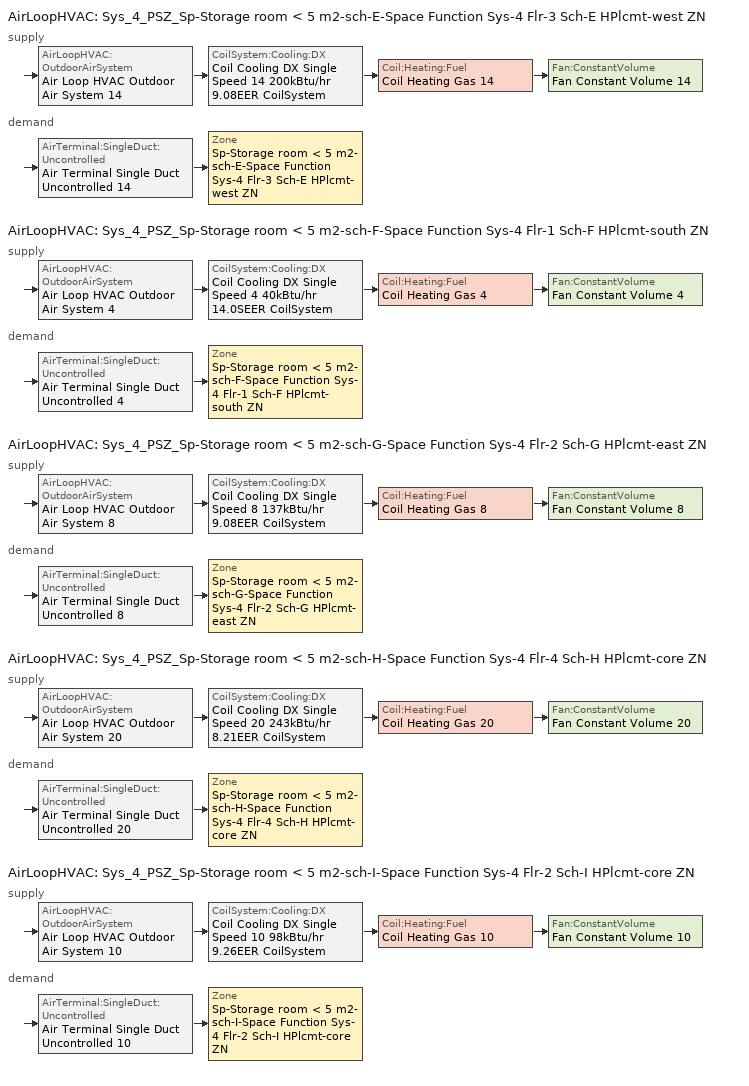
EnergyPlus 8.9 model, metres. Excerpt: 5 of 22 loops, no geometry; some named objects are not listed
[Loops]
AirLoopHVAC 'Sys_4_PSZ_Sp-Storage room < 5 m2-sch-E-Space Function Sys-4 Flr-3 Sch-E HPlcmt-west ZN'
 supply: AirLoopHVAC:OutdoorAirSystem 'Air Loop HVAC Outdoor Air System 14' > CoilSystem:Cooling:DX 'Coil Cooling DX Single Speed 14 200kBtu/hr 9.08EER CoilSystem' > Coil:Heating:Fuel 'Coil Heating Gas 14' > Fan:ConstantVolume 'Fan Constant Volume 14'
 demand: AirTerminal:SingleDuct:Uncontrolled 'Air Terminal Single Duct Uncontrolled 14' > Zone 'Sp-Storage room < 5 m2-sch-E-Space Function Sys-4 Flr-3 Sch-E HPlcmt-west ZN'
AirLoopHVAC 'Sys_4_PSZ_Sp-Storage room < 5 m2-sch-F-Space Function Sys-4 Flr-1 Sch-F HPlcmt-south ZN'
 supply: AirLoopHVAC:OutdoorAirSystem 'Air Loop HVAC Outdoor Air System 4' > CoilSystem:Cooling:DX 'Coil Cooling DX Single Speed 4 40kBtu/hr 14.0SEER CoilSystem' > Coil:Heating:Fuel 'Coil Heating Gas 4' > Fan:ConstantVolume 'Fan Constant Volume 4'
 demand: AirTerminal:SingleDuct:Uncontrolled 'Air Terminal Single Duct Uncontrolled 4' > Zone 'Sp-Storage room < 5 m2-sch-F-Space Function Sys-4 Flr-1 Sch-F HPlcmt-south ZN'
AirLoopHVAC 'Sys_4_PSZ_Sp-Storage room < 5 m2-sch-G-Space Function Sys-4 Flr-2 Sch-G HPlcmt-east ZN'
 supply: AirLoopHVAC:OutdoorAirSystem 'Air Loop HVAC Outdoor Air System 8' > CoilSystem:Cooling:DX 'Coil Cooling DX Single Speed 8 137kBtu/hr 9.08EER CoilSystem' > Coil:Heating:Fuel 'Coil Heating Gas 8' > Fan:ConstantVolume 'Fan Constant Volume 8'
 demand: AirTerminal:SingleDuct:Uncontrolled 'Air Terminal Single Duct Uncontrolled 8' > Zone 'Sp-Storage room < 5 m2-sch-G-Space Function Sys-4 Flr-2 Sch-G HPlcmt-east ZN'
AirLoopHVAC 'Sys_4_PSZ_Sp-Storage room < 5 m2-sch-H-Space Function Sys-4 Flr-4 Sch-H HPlcmt-core ZN'
 supply: AirLoopHVAC:OutdoorAirSystem 'Air Loop HVAC Outdoor Air System 20' > CoilSystem:Cooling:DX 'Coil Cooling DX Single Speed 20 243kBtu/hr 8.21EER CoilSystem' > Coil:Heating:Fuel 'Coil Heating Gas 20' > Fan:ConstantVolume 'Fan Constant Volume 20'
 demand: AirTerminal:SingleDuct:Uncontrolled 'Air Terminal Single Duct Uncontrolled 20' > Zone 'Sp-Storage room < 5 m2-sch-H-Space Function Sys-4 Flr-4 Sch-H HPlcmt-core ZN'
AirLoopHVAC 'Sys_4_PSZ_Sp-Storage room < 5 m2-sch-I-Space Function Sys-4 Flr-2 Sch-I HPlcmt-core ZN'
 supply: AirLoopHVAC:OutdoorAirSystem 'Air Loop HVAC Outdoor Air System 10' > CoilSystem:Cooling:DX 'Coil Cooling DX Single Speed 10 98kBtu/hr 9.26EER CoilSystem' > Coil:Heating:Fuel 'Coil Heating Gas 10' > Fan:ConstantVolume 'Fan Constant Volume 10'
 demand: AirTerminal:SingleDuct:Uncontrolled 'Air Terminal Single Duct Uncontrolled 10' > Zone 'Sp-Storage room < 5 m2-sch-I-Space Function Sys-4 Flr-2 Sch-I HPlcmt-core ZN'
[ZoneControl:Thermostat] Control Object Type 1=ThermostatSetpoint:DualSetpoint
Name | Zone or ZoneList | Control Type Schedule | Control Name 1
Sp-Storage room < 5 m2-sch-E-Space Function Sys-4 Flr-3 Sch-E HPlcmt-west ZN Thermostat | Sp-Storage room < 5 m2-sch-E-Space Function Sys-4 Flr-3 Sch-E HPlcmt-west ZN | Sp-Storage room < 5 m2-sch-E-Space Function Sys-4 Flr-3 Sch-E HPlcmt-west ZN Thermostat Schedule | Space Function Storage room < 5 m2-sch-E Thermostat 2
Sp-Storage room < 5 m2-sch-F-Space Function Sys-4 Flr-1 Sch-F HPlcmt-south ZN Thermostat | Sp-Storage room < 5 m2-sch-F-Space Function Sys-4 Flr-1 Sch-F HPlcmt-south ZN | Sp-Storage room < 5 m2-sch-F-Space Function Sys-4 Flr-1 Sch-F HPlcmt-south ZN Thermostat Schedule | Space Function Storage room < 5 m2-sch-F Thermostat 2
Sp-Storage room < 5 m2-sch-G-Space Function Sys-4 Flr-2 Sch-G HPlcmt-east ZN Thermostat | Sp-Storage room < 5 m2-sch-G-Space Function Sys-4 Flr-2 Sch-G HPlcmt-east ZN | Sp-Storage room < 5 m2-sch-G-Space Function Sys-4 Flr-2 Sch-G HPlcmt-east ZN Thermostat Schedule | Space Function Storage room < 5 m2-sch-G Thermostat 2
Sp-Storage room < 5 m2-sch-H-Space Function Sys-4 Flr-4 Sch-H HPlcmt-core ZN Thermostat | Sp-Storage room < 5 m2-sch-H-Space Function Sys-4 Flr-4 Sch-H HPlcmt-core ZN | Sp-Storage room < 5 m2-sch-H-Space Function Sys-4 Flr-4 Sch-H HPlcmt-core ZN Thermostat Schedule | Space Function Storage room < 5 m2-sch-H Thermostat 2
Sp-Storage room < 5 m2-sch-I-Space Function Sys-4 Flr-2 Sch-I HPlcmt-core ZN Thermostat | Sp-Storage room < 5 m2-sch-I-Space Function Sys-4 Flr-2 Sch-I HPlcmt-core ZN | Sp-Storage room < 5 m2-sch-I-Space Function Sys-4 Flr-2 Sch-I HPlcmt-core ZN Thermostat Schedule | Space Function Storage room < 5 m2-sch-I Thermostat 2
[ThermostatSetpoint:DualSetpoint]
Name | Heating Setpoint Temperature Schedule | Cooling Setpoint Temperature Schedule
Space Function Storage room < 5 m2-sch-E Thermostat 2 | NECB-E-Thermostat Setpoint-Heating | NECB-E-Thermostat Setpoint-Cooling
Space Function Storage room < 5 m2-sch-F Thermostat 2 | NECB-F-Thermostat Setpoint-Heating | NECB-F-Thermostat Setpoint-Cooling
Space Function Storage room < 5 m2-sch-G Thermostat 2 | NECB-G-Thermostat Setpoint-Heating | NECB-G-Thermostat Setpoint-Cooling
Space Function Storage room < 5 m2-sch-H Thermostat 2 | NECB-H-Thermostat Setpoint-Heating | NECB-H-Thermostat Setpoint-Cooling
Space Function Storage room < 5 m2-sch-I Thermostat 2 | NECB-I-Thermostat Setpoint-Heating | NECB-I-Thermostat Setpoint-Cooling
[AirTerminal:SingleDuct:Uncontrolled] Availability Schedule=Always On Discrete; Maximum Air Flow Rate {m3/s}=AutoSize
Air Terminal Single Duct Uncontrolled 14; Air Terminal Single Duct Uncontrolled 4; Air Terminal Single Duct Uncontrolled 8; Air Terminal Single Duct Uncontrolled 20; Air Terminal Single Duct Uncontrolled 10
[Zone equipment]
Sp-Storage room < 5 m2-sch-E-Space Function Sys-4 Flr-3 Sch-E HPlcmt-west ZN: Air Terminal Single Duct Uncontrolled 14, Zone HVAC Baseboard Convective Water 14
Sp-Storage room < 5 m2-sch-F-Space Function Sys-4 Flr-1 Sch-F HPlcmt-south ZN: Air Terminal Single Duct Uncontrolled 4, Zone HVAC Baseboard Convective Water 4
Sp-Storage room < 5 m2-sch-G-Space Function Sys-4 Flr-2 Sch-G HPlcmt-east ZN: Air Terminal Single Duct Uncontrolled 8, Zone HVAC Baseboard Convective Water 8
Sp-Storage room < 5 m2-sch-H-Space Function Sys-4 Flr-4 Sch-H HPlcmt-core ZN: Air Terminal Single Duct Uncontrolled 20, Zone HVAC Baseboard Convective Water 20
Sp-Storage room < 5 m2-sch-I-Space Function Sys-4 Flr-2 Sch-I HPlcmt-core ZN: Air Terminal Single Duct Uncontrolled 10, Zone HVAC Baseboard Convective Water 10
[Sizing:Zone] Zone Cooling Design Supply Air Temperature Input Method=SupplyAirTemperature; Zone Cooling Design Supply Air Temperature {C}=13; Zone Cooling Design Supply Air Temperature Difference {deltaC}=11.11; Zone Heating Design Supply Air Temperature Input Method=SupplyAirTemperature; Zone Heating Design Supply Air Temperature {C}=43; Zone Heating Design Supply Air Temperature Difference {deltaC}=11.11; Zone Cooling Design Supply Air Humidity Ratio {kgWater/kgDryAir}=0.0085; Zone Heating Design Supply Air Humidity Ratio {kgWater/kgDryAir}=0.008; Zone Heating Sizing Factor=1.3; Zone Cooling Sizing Factor=1.1; Cooling Design Air Flow Method=DesignDay; Cooling Design Air Flow Rate {m3/s}=0; Cooling Minimum Air Flow per Zone Floor Area {m3/s-m2}=0.000762; Cooling Minimum Air Flow {m3/s}=0; Cooling Minimum Air Flow Fraction=0; Heating Design Air Flow Method=DesignDay; Heating Design Air Flow Rate {m3/s}=0; Heating Maximum Air Flow per Zone Floor Area {m3/s-m2}=0.002032; Heating Maximum Air Flow {m3/s}=0.141576; Heating Maximum Air Flow Fraction=0.3; Account for Dedicated Outdoor Air System=No
Name | Design Specification Outdoor Air Object | Design Specification Zone Air Distribution Object
Sp-Storage room < 5 m2-sch-E-Space Function Sys-4 Flr-3 Sch-E HPlcmt-west ZN | Space Function Storage room < 5 m2-sch-E Ventilation | Sp-Storage room < 5 m2-sch-E-Space Function Sys-4 Flr-3 Sch-E HPlcmt-west ZN Design Spec Zone Air Dist
Sp-Storage room < 5 m2-sch-F-Space Function Sys-4 Flr-1 Sch-F HPlcmt-south ZN | Space Function Storage room < 5 m2-sch-F Ventilation | Sp-Storage room < 5 m2-sch-F-Space Function Sys-4 Flr-1 Sch-F HPlcmt-south ZN Design Spec Zone Air Dist
Sp-Storage room < 5 m2-sch-G-Space Function Sys-4 Flr-2 Sch-G HPlcmt-east ZN | Space Function Storage room < 5 m2-sch-G Ventilation | Sp-Storage room < 5 m2-sch-G-Space Function Sys-4 Flr-2 Sch-G HPlcmt-east ZN Design Spec Zone Air Dist
Sp-Storage room < 5 m2-sch-H-Space Function Sys-4 Flr-4 Sch-H HPlcmt-core ZN | Space Function Storage room < 5 m2-sch-H Ventilation | Sp-Storage room < 5 m2-sch-H-Space Function Sys-4 Flr-4 Sch-H HPlcmt-core ZN Design Spec Zone Air Dist
Sp-Storage room < 5 m2-sch-I-Space Function Sys-4 Flr-2 Sch-I HPlcmt-core ZN | Space Function Storage room < 5 m2-sch-I Ventilation | Sp-Storage room < 5 m2-sch-I-Space Function Sys-4 Flr-2 Sch-I HPlcmt-core ZN Design Spec Zone Air Dist
[DesignSpecification:ZoneAirDistribution] Zone Air Distribution Effectiveness in Cooling Mode=1; Zone Air Distribution Effectiveness in Heating Mode=1
Sp-Storage room < 5 m2-sch-E-Space Function Sys-4 Flr-3 Sch-E HPlcmt-west ZN Design Spec Zone Air Dist; Sp-Storage room < 5 m2-sch-F-Space Function Sys-4 Flr-1 Sch-F HPlcmt-south ZN Design Spec Zone Air Dist; Sp-Storage room < 5 m2-sch-G-Space Function Sys-4 Flr-2 Sch-G HPlcmt-east ZN Design Spec Zone Air Dist; Sp-Storage room < 5 m2-sch-H-Space Function Sys-4 Flr-4 Sch-H HPlcmt-core ZN Design Spec Zone Air Dist; Sp-Storage room < 5 m2-sch-I-Space Function Sys-4 Flr-2 Sch-I HPlcmt-core ZN Design Spec Zone Air Dist
[Controller:MechanicalVentilation] Demand Controlled Ventilation=No; System Outdoor Air Method=ZoneSum
Name | Availability Schedule | Zone Name 1 | Design Specification Outdoor Air Object Name 1 | Design Specification Zone Air Distribution Object Name 1
Controller Mechanical Ventilation 14 | Sys_4_PSZ_Sp-Storage room < 5 m2-sch-E-Space Function Sys-4 Flr-3 Sch-E HPlcmt-west ZN Occ Sch | Sp-Storage room < 5 m2-sch-E-Space Function Sys-4 Flr-3 Sch-E HPlcmt-west ZN | Space Function Storage room < 5 m2-sch-E Ventilation | Sp-Storage room < 5 m2-sch-E-Space Function Sys-4 Flr-3 Sch-E HPlcmt-west ZN Design Spec Zone Air Dist
Controller Mechanical Ventilation 4 | Sys_4_PSZ_Sp-Storage room < 5 m2-sch-F-Space Function Sys-4 Flr-1 Sch-F HPlcmt-south ZN Occ Sch | Sp-Storage room < 5 m2-sch-F-Space Function Sys-4 Flr-1 Sch-F HPlcmt-south ZN | Space Function Storage room < 5 m2-sch-F Ventilation | Sp-Storage room < 5 m2-sch-F-Space Function Sys-4 Flr-1 Sch-F HPlcmt-south ZN Design Spec Zone Air Dist
Controller Mechanical Ventilation 8 | Sys_4_PSZ_Sp-Storage room < 5 m2-sch-G-Space Function Sys-4 Flr-2 Sch-G HPlcmt-east ZN Occ Sch | Sp-Storage room < 5 m2-sch-G-Space Function Sys-4 Flr-2 Sch-G HPlcmt-east ZN | Space Function Storage room < 5 m2-sch-G Ventilation | Sp-Storage room < 5 m2-sch-G-Space Function Sys-4 Flr-2 Sch-G HPlcmt-east ZN Design Spec Zone Air Dist
Controller Mechanical Ventilation 20 | Sys_4_PSZ_Sp-Storage room < 5 m2-sch-H-Space Function Sys-4 Flr-4 Sch-H HPlcmt-core ZN Occ Sch | Sp-Storage room < 5 m2-sch-H-Space Function Sys-4 Flr-4 Sch-H HPlcmt-core ZN | Space Function Storage room < 5 m2-sch-H Ventilation | Sp-Storage room < 5 m2-sch-H-Space Function Sys-4 Flr-4 Sch-H HPlcmt-core ZN Design Spec Zone Air Dist
Controller Mechanical Ventilation 10 | Sys_4_PSZ_Sp-Storage room < 5 m2-sch-I-Space Function Sys-4 Flr-2 Sch-I HPlcmt-core ZN Occ Sch | Sp-Storage room < 5 m2-sch-I-Space Function Sys-4 Flr-2 Sch-I HPlcmt-core ZN | Space Function Storage room < 5 m2-sch-I Ventilation | Sp-Storage room < 5 m2-sch-I-Space Function Sys-4 Flr-2 Sch-I HPlcmt-core ZN Design Spec Zone Air Dist
[DesignSpecification:OutdoorAir] Outdoor Air Method=Sum; Outdoor Air Flow per Person {m3/s-person}=0; Outdoor Air Flow per Zone Floor Area {m3/s-m2}=0.0003556; Outdoor Air Flow per Zone {m3/s}=0; Outdoor Air Flow Air Changes per Hour {1/hr}=0
Space Function Storage room < 5 m2-sch-E Ventilation; Space Function Storage room < 5 m2-sch-F Ventilation; Space Function Storage room < 5 m2-sch-G Ventilation; Space Function Storage room < 5 m2-sch-H Ventilation; Space Function Storage room < 5 m2-sch-I Ventilation
[AirLoopHVAC] Design Supply Air Flow Rate {m3/s}=AutoSize
Sys_4_PSZ_Sp-Storage room < 5 m2-sch-E-Space Function Sys-4 Flr-3 Sch-E HPlcmt-west ZN; Sys_4_PSZ_Sp-Storage room < 5 m2-sch-F-Space Function Sys-4 Flr-1 Sch-F HPlcmt-south ZN; Sys_4_PSZ_Sp-Storage room < 5 m2-sch-G-Space Function Sys-4 Flr-2 Sch-G HPlcmt-east ZN; Sys_4_PSZ_Sp-Storage room < 5 m2-sch-H-Space Function Sys-4 Flr-4 Sch-H HPlcmt-core ZN; Sys_4_PSZ_Sp-Storage room < 5 m2-sch-I-Space Function Sys-4 Flr-2 Sch-I HPlcmt-core ZN
[Sizing:System] Type of Load to Size On=Sensible; Design Outdoor Air Flow Rate {m3/s}=Autosize; Central Heating Maximum System Air Flow Ratio=1; Preheat Design Temperature {C}=7; Preheat Design Humidity Ratio {kgWater/kgDryAir}=0.008; Precool Design Temperature {C}=13; Precool Design Humidity Ratio {kgWater/kgDryAir}=0.008; Central Cooling Design Supply Air Temperature {C}=13; Central Heating Design Supply Air Temperature {C}=43; Type of Zone Sum to Use=NonCoincident; 100% Outdoor Air in Cooling=No; 100% Outdoor Air in Heating=No; Central Cooling Design Supply Air Humidity Ratio {kgWater/kgDryAir}=0.0085; Central Heating Design Supply Air Humidity Ratio {kgWater/kgDryAir}=0.008; Cooling Supply Air Flow Rate Method=DesignDay; Cooling Supply Air Flow Rate {m3/s}=0; Cooling Supply Air Flow Rate Per Floor Area {m3/s-m2}=0.00996765; Cooling Fraction of Autosized Cooling Supply Air Flow Rate=1; Cooling Supply Air Flow Rate Per Unit Cooling Capacity {m3/s-W}=3.94755e-05; Heating Supply Air Flow Rate Method=DesignDay; Heating Supply Air Flow Rate {m3/s}=0; Heating Supply Air Flow Rate Per Floor Area {m3/s-m2}=0.00996765; Heating Fraction of Autosized Heating Supply Air Flow Rate=1; Heating Fraction of Autosized Cooling Supply Air Flow Rate=1; Heating Supply Air Flow Rate Per Unit Heating Capacity {m3/s-W}=3.15882e-05; System Outdoor Air Method=ZoneSum; Zone Maximum Outdoor Air Fraction=1; Cooling Design Capacity Method=CoolingDesignCapacity; Cooling Design Capacity {W}=Autosize; Cooling Design Capacity Per Floor Area {W/m2}=234.7; Fraction of Autosized Cooling Design Capacity=1; Heating Design Capacity Method=HeatingDesignCapacity; Heating Design Capacity {W}=Autosize; Heating Design Capacity Per Floor Area {W/m2}=157; Fraction of Autosized Heating Design Capacity=1; Central Cooling Capacity Control Method=OnOff
Sys_4_PSZ_Sp-Storage room < 5 m2-sch-E-Space Function Sys-4 Flr-3 Sch-E HPlcmt-west ZN; Sys_4_PSZ_Sp-Storage room < 5 m2-sch-F-Space Function Sys-4 Flr-1 Sch-F HPlcmt-south ZN; Sys_4_PSZ_Sp-Storage room < 5 m2-sch-G-Space Function Sys-4 Flr-2 Sch-G HPlcmt-east ZN; Sys_4_PSZ_Sp-Storage room < 5 m2-sch-H-Space Function Sys-4 Flr-4 Sch-H HPlcmt-core ZN; Sys_4_PSZ_Sp-Storage room < 5 m2-sch-I-Space Function Sys-4 Flr-2 Sch-I HPlcmt-core ZN
[Controller:OutdoorAir] Minimum Outdoor Air Flow Rate {m3/s}=Autosize; Maximum Outdoor Air Flow Rate {m3/s}=Autosize; Economizer Control Action Type=ModulateFlow; Lockout Type=NoLockout; Minimum Limit Type=FixedMinimum; High Humidity Control=No; Control High Indoor Humidity Based on Outdoor Humidity Ratio=Yes; Heat Recovery Bypass Control Type=BypassWhenOAFlowGreaterThanMinimum
Name | Economizer Control Type | Minimum Outdoor Air Schedule | Mechanical Ventilation Controller | Economizer Maximum Limit Dry-Bulb Temperature {C} | Economizer Maximum Limit Enthalpy {J/kg} | Economizer Minimum Limit Dry-Bulb Temperature {C}
Controller Outdoor Air 14 | DifferentialEnthalpy | Sys_4_PSZ_Sp-Storage room < 5 m2-sch-E-Space Function Sys-4 Flr-3 Sch-E HPlcmt-west ZN Occ Sch | Controller Mechanical Ventilation 14
Controller Outdoor Air 4 | NoEconomizer | Sys_4_PSZ_Sp-Storage room < 5 m2-sch-F-Space Function Sys-4 Flr-1 Sch-F HPlcmt-south ZN Occ Sch | Controller Mechanical Ventilation 4 | 28 | 64000 | -100
Controller Outdoor Air 8 | DifferentialEnthalpy | Sys_4_PSZ_Sp-Storage room < 5 m2-sch-G-Space Function Sys-4 Flr-2 Sch-G HPlcmt-east ZN Occ Sch | Controller Mechanical Ventilation 8
Controller Outdoor Air 20 | DifferentialEnthalpy | Sys_4_PSZ_Sp-Storage room < 5 m2-sch-H-Space Function Sys-4 Flr-4 Sch-H HPlcmt-core ZN Occ Sch | Controller Mechanical Ventilation 20
Controller Outdoor Air 10 | DifferentialEnthalpy | Sys_4_PSZ_Sp-Storage room < 5 m2-sch-I-Space Function Sys-4 Flr-2 Sch-I HPlcmt-core ZN Occ Sch | Controller Mechanical Ventilation 10
[HeatExchanger:AirToAir:SensibleAndLatent] Availability Schedule=Always On Discrete; Nominal Supply Air Flow Rate {m3/s}=Autosize; Sensible Effectiveness at 100% Heating Air Flow=0.5; Latent Effectiveness at 100% Heating Air Flow=0.5; Sensible Effectiveness at 75% Heating Air Flow=0.5; Latent Effectiveness at 75% Heating Air Flow=0.5; Sensible Effectiveness at 100% Cooling Air Flow=0.5; Latent Effectiveness at 100% Cooling Air Flow=0.5; Sensible Effectiveness at 75% Cooling Air Flow=0.5; Latent Effectiveness at 75% Cooling Air Flow=0.5; Supply Air Outlet Temperature Control=Yes; Heat Exchanger Type=Rotary; Frost Control Type=ExhaustOnly; Threshold Temperature {C}=-23.3; Initial Defrost Time Fraction=0.167; Rate of Defrost Time Fraction Increase {1/K}=1.44; Economizer Lockout=Yes
Name | Nominal Electric Power {W}
Sys_4_PSZ_Sp-Storage room < 5 m2-sch-E-Space Function Sys-4 Flr-3 Sch-E HPlcmt-west ZN ERV; Sys_4_PSZ_Sp-Storage room < 5 m2-sch-F-Space Function Sys-4 Flr-1 Sch-F HPlcmt-south ZN ERV; Sys_4_PSZ_Sp-Storage room < 5 m2-sch-G-Space Function Sys-4 Flr-2 Sch-G HPlcmt-east ZN ERV | 528.393
Sys_4_PSZ_Sp-Storage room < 5 m2-sch-H-Space Function Sys-4 Flr-4 Sch-H HPlcmt-core ZN ERV; Sys_4_PSZ_Sp-Storage room < 5 m2-sch-I-Space Function Sys-4 Flr-2 Sch-I HPlcmt-core ZN ERV | 687.8575
[SetpointManager:OutdoorAirPretreat] Control Variable=Temperature; Minimum Setpoint Temperature {C}=-99; Maximum Setpoint Temperature {C}=99; Minimum Setpoint Humidity Ratio {kgWater/kgDryAir}=1e-05; Maximum Setpoint Humidity Ratio {kgWater/kgDryAir}=1
Setpoint Manager Outdoor Air Pretreat 6; Setpoint Manager Outdoor Air Pretreat 7; Setpoint Manager Outdoor Air Pretreat 8; Setpoint Manager Outdoor Air Pretreat 9; Setpoint Manager Outdoor Air Pretreat 10
[SetpointManager:MixedAir] Control Variable=Temperature
Node 211 OS Default SPM; Node 210 OS Default SPM; Node 209 OS Default SPM; Node 81 OS Default SPM; Node 80 OS Default SPM; Node 79 OS Default SPM; Node 133 OS Default SPM; Node 132 OS Default SPM; Node 131 OS Default SPM; Node 289 OS Default SPM; Node 288 OS Default SPM; Node 287 OS Default SPM; Node 159 OS Default SPM; Node 158 OS Default SPM; Node 157 OS Default SPM
[CoilSystem:Cooling:DX] Availability Schedule=Always On Discrete
Name | Cooling Coil
Coil Cooling DX Single Speed 14 200kBtu/hr 9.08EER CoilSystem | Coil Cooling DX Single Speed 14 200kBtu/hr 9.08EER
Coil Cooling DX Single Speed 4 40kBtu/hr 14.0SEER CoilSystem | Coil Cooling DX Single Speed 4 40kBtu/hr 14.0SEER
Coil Cooling DX Single Speed 8 137kBtu/hr 9.08EER CoilSystem | Coil Cooling DX Single Speed 8 137kBtu/hr 9.08EER
Coil Cooling DX Single Speed 20 243kBtu/hr 8.21EER CoilSystem | Coil Cooling DX Single Speed 20 243kBtu/hr 8.21EER
Coil Cooling DX Single Speed 10 98kBtu/hr 9.26EER CoilSystem | Coil Cooling DX Single Speed 10 98kBtu/hr 9.26EER
[Coil:Cooling:DX:SingleSpeed] Availability Schedule=Always On Discrete; Gross Rated Total Cooling Capacity {W}=Autosize; Gross Rated Sensible Heat Ratio=Autosize; Rated Air Flow Rate {m3/s}=Autosize; Rated Evaporator Fan Power Per Volume Flow Rate {W/(m3/s)}=773.3; Total Cooling Capacity Function of Temperature Curve=DXCOOL-NECB2011-REF-CAPFT; Total Cooling Capacity Function of Flow Fraction Curve=DXCOOL-NECB2011-REF-CAPFFLOW; Energy Input Ratio Function of Temperature Curve=DXCOOL-NECB2011-REF-COOLEIRFT; Energy Input Ratio Function of Flow Fraction Curve=DXCOOL-NECB2011-REF-COOLEIRFFLOW; Part Load Fraction Correlation Curve=DXCOOL-NECB2011-REF-COOLPLFFPLR; Condenser Type=AirCooled; Evaporative Condenser Effectiveness=0; Evaporative Condenser Air Flow Rate {m3/s}=Autosize; Evaporative Condenser Pump Rated Power Consumption {W}=Autosize; Crankcase Heater Capacity {W}=0; Maximum Outdoor Dry-Bulb Temperature for Crankcase Heater Operation {C}=0; Basin Heater Capacity {W/K}=0; Basin Heater Setpoint Temperature {C}=10
Name | Gross Rated Cooling COP {W/W}
Coil Cooling DX Single Speed 14 200kBtu/hr 9.08EER | 3.21109
Coil Cooling DX Single Speed 4 40kBtu/hr 14.0SEER | 3.8248
Coil Cooling DX Single Speed 8 137kBtu/hr 9.08EER | 3.16649
Coil Cooling DX Single Speed 20 243kBtu/hr 8.21EER | 2.93168
Coil Cooling DX Single Speed 10 98kBtu/hr 9.26EER | 3.20084
[Coil:Heating:Fuel] Availability Schedule=Always On Discrete; Fuel Type=NaturalGas; Nominal Capacity {W}=AutoSize; Parasitic Electric Load {W}=0; Part Load Fraction Correlation Curve=FURNACE-EFFPLR-NECB2011; Parasitic Fuel Load {W}=0
Name | Burner Efficiency
Coil Heating Gas 14; Coil Heating Gas 8; Coil Heating Gas 20; Coil Heating Gas 10 | 0.81
Coil Heating Gas 4 | 0.924
[Fan:ConstantVolume] Fan Total Efficiency=0.39975; Pressure Rise {Pa}=640; Maximum Flow Rate {m3/s}=AutoSize; Motor Efficiency=0.615; Motor In Airstream Fraction=1
Name | Availability Schedule
Fan Constant Volume 14 | Sys_4_PSZ_Sp-Storage room < 5 m2-sch-E-Space Function Sys-4 Flr-3 Sch-E HPlcmt-west ZN Occ Sch
Fan Constant Volume 4 | Sys_4_PSZ_Sp-Storage room < 5 m2-sch-F-Space Function Sys-4 Flr-1 Sch-F HPlcmt-south ZN Occ Sch
Fan Constant Volume 8 | Sys_4_PSZ_Sp-Storage room < 5 m2-sch-G-Space Function Sys-4 Flr-2 Sch-G HPlcmt-east ZN Occ Sch
Fan Constant Volume 20 | Sys_4_PSZ_Sp-Storage room < 5 m2-sch-H-Space Function Sys-4 Flr-4 Sch-H HPlcmt-core ZN Occ Sch
Fan Constant Volume 10 | Sys_4_PSZ_Sp-Storage room < 5 m2-sch-I-Space Function Sys-4 Flr-2 Sch-I HPlcmt-core ZN Occ Sch
[SetpointManager:SingleZone:Reheat] Control Variable=Temperature; Minimum Supply Air Temperature {C}=13; Maximum Supply Air Temperature {C}=43
Name | Control Zone
Setpoint Manager Single Zone Reheat 14 | Sp-Storage room < 5 m2-sch-E-Space Function Sys-4 Flr-3 Sch-E HPlcmt-west ZN
Setpoint Manager Single Zone Reheat 4 | Sp-Storage room < 5 m2-sch-F-Space Function Sys-4 Flr-1 Sch-F HPlcmt-south ZN
Setpoint Manager Single Zone Reheat 8 | Sp-Storage room < 5 m2-sch-G-Space Function Sys-4 Flr-2 Sch-G HPlcmt-east ZN
Setpoint Manager Single Zone Reheat 20 | Sp-Storage room < 5 m2-sch-H-Space Function Sys-4 Flr-4 Sch-H HPlcmt-core ZN
Setpoint Manager Single Zone Reheat 10 | Sp-Storage room < 5 m2-sch-I-Space Function Sys-4 Flr-2 Sch-I HPlcmt-core ZN
[Schedule:Compact]
Sp-Storage room < 5 m2-sch-E-Space Function Sys-4 Flr-3 Sch-E HPlcmt-west ZN Thermostat Schedule; Sp-Storage room < 5 m2-sch-F-Space Function Sys-4 Flr-1 Sch-F HPlcmt-south ZN Thermostat Schedule; Sp-Storage room < 5 m2-sch-G-Space Function Sys-4 Flr-2 Sch-G HPlcmt-east ZN Thermostat Schedule; Sp-Storage room < 5 m2-sch-H-Space Function Sys-4 Flr-4 Sch-H HPlcmt-core ZN Thermostat Schedule; Sp-Storage room < 5 m2-sch-I-Space Function Sys-4 Flr-2 Sch-I HPlcmt-core ZN Thermostat Schedule: Through: 12/31, For: AllDays, Until: 24:00, 4
[Schedule:Day:Interval]
NECB-E-Thermostat Setpoint-Heating Sun|Hol Day: No, 24:00, 18
NECB-E-Thermostat Setpoint-Heating Default|Wkdy Day; NECB-E-Thermostat Setpoint-Heating Default: No, 07:00, 18, 08:00, 20, 19:00, 22, 24:00, 18
NECB-E-Thermostat Setpoint-Heating Sat Day: No, 08:00, 18, 09:00, 20, 17:00, 22, 24:00, 18
NECB-E-Thermostat Setpoint-Cooling Sun|Hol Day: No, 24:00, 35
NECB-E-Thermostat Setpoint-Cooling Default|Wkdy Day; NECB-E-Thermostat Setpoint-Cooling Default: No, 07:00, 35, 19:00, 24, 24:00, 35
NECB-E-Thermostat Setpoint-Cooling Sat Day: No, 08:00, 35, 17:00, 24, 24:00, 35
Sys_4_PSZ_Sp-Storage room < 5 m2-sch-E-Space Function Sys-4 Flr-3 Sch-E HPlcmt-west ZN Occ Sch Sunday: No, 24:00, 0
Sys_4_PSZ_Sp-Storage room < 5 m2-sch-E-Space Function Sys-4 Flr-3 Sch-E HPlcmt-west ZN Occ Sch Monday; Sys_4_PSZ_Sp-Storage room < 5 m2-sch-E-Space Function Sys-4 Flr-3 Sch-E HPlcmt-west ZN Occ Sch Tuesday; Sys_4_PSZ_Sp-Storage room < 5 m2-sch-E-Space Function Sys-4 Flr-3 Sch-E HPlcmt-west ZN Occ Sch Wednesday; Sys_4_PSZ_Sp-Storage room < 5 m2-sch-E-Space Function Sys-4 Flr-3 Sch-E HPlcmt-west ZN Occ Sch Thursday; Sys_4_PSZ_Sp-Storage room < 5 m2-sch-E-Space Function Sys-4 Flr-3 Sch-E HPlcmt-west ZN Occ Sch Friday: No, 08:00, 0, 19:00, 1, 24:00, 0
Sys_4_PSZ_Sp-Storage room < 5 m2-sch-E-Space Function Sys-4 Flr-3 Sch-E HPlcmt-west ZN Occ Sch Saturday: No, 09:00, 0, 13:00, 1, 24:00, 0
Sys_4_PSZ_Sp-Storage room < 5 m2-sch-E-Space Function Sys-4 Flr-3 Sch-E HPlcmt-west ZN Occ Sch Default; Sys_4_PSZ_Sp-Storage room < 5 m2-sch-E-Space Function Sys-4 Flr-3 Sch-E HPlcmt-west ZN Occ Sch Summer Design Day; Sys_4_PSZ_Sp-Storage room < 5 m2-sch-E-Space Function Sys-4 Flr-3 Sch-E HPlcmt-west ZN Occ Sch Winter Design Day; Sys_4_PSZ_Sp-Storage room < 5 m2-sch-F-Space Function Sys-4 Flr-1 Sch-F HPlcmt-south ZN Occ Sch Default; Sys_4_PSZ_Sp-Storage room < 5 m2-sch-F-Space Function Sys-4 Flr-1 Sch-F HPlcmt-south ZN Occ Sch Summer Design Day; Sys_4_PSZ_Sp-Storage room < 5 m2-sch-F-Space Function Sys-4 Flr-1 Sch-F HPlcmt-south ZN Occ Sch Winter Design Day; Sys_4_PSZ_Sp-Storage room < 5 m2-sch-G-Space Function Sys-4 Flr-2 Sch-G HPlcmt-east ZN Occ Sch Sunday; Sys_4_PSZ_Sp-Storage room < 5 m2-sch-G-Space Function Sys-4 Flr-2 Sch-G HPlcmt-east ZN Occ Sch Monday; Sys_4_PSZ_Sp-Storage room < 5 m2-sch-G-Space Function Sys-4 Flr-2 Sch-G HPlcmt-east ZN Occ Sch Tuesday; Sys_4_PSZ_Sp-Storage room < 5 m2-sch-G-Space Function Sys-4 Flr-2 Sch-G HPlcmt-east ZN Occ Sch Wednesday; Sys_4_PSZ_Sp-Storage room < 5 m2-sch-G-Space Function Sys-4 Flr-2 Sch-G HPlcmt-east ZN Occ Sch Thursday; Sys_4_PSZ_Sp-Storage room < 5 m2-sch-G-Space Function Sys-4 Flr-2 Sch-G HPlcmt-east ZN Occ Sch Friday; Sys_4_PSZ_Sp-Storage room < 5 m2-sch-G-Space Function Sys-4 Flr-2 Sch-G HPlcmt-east ZN Occ Sch Saturday; Sys_4_PSZ_Sp-Storage room < 5 m2-sch-G-Space Function Sys-4 Flr-2 Sch-G HPlcmt-east ZN Occ Sch Default; Sys_4_PSZ_Sp-Storage room < 5 m2-sch-G-Space Function Sys-4 Flr-2 Sch-G HPlcmt-east ZN Occ Sch Summer Design Day; Sys_4_PSZ_Sp-Storage room < 5 m2-sch-G-Space Function Sys-4 Flr-2 Sch-G HPlcmt-east ZN Occ Sch Winter Design Day; Sys_4_PSZ_Sp-Storage room < 5 m2-sch-H-Space Function Sys-4 Flr-4 Sch-H HPlcmt-core ZN Occ Sch Sunday; Sys_4_PSZ_Sp-Storage room < 5 m2-sch-H-Space Function Sys-4 Flr-4 Sch-H HPlcmt-core ZN Occ Sch Monday; Sys_4_PSZ_Sp-Storage room < 5 m2-sch-H-Space Function Sys-4 Flr-4 Sch-H HPlcmt-core ZN Occ Sch Tuesday; Sys_4_PSZ_Sp-Storage room < 5 m2-sch-H-Space Function Sys-4 Flr-4 Sch-H HPlcmt-core ZN Occ Sch Wednesday; Sys_4_PSZ_Sp-Storage room < 5 m2-sch-H-Space Function Sys-4 Flr-4 Sch-H HPlcmt-core ZN Occ Sch Thursday; Sys_4_PSZ_Sp-Storage room < 5 m2-sch-H-Space Function Sys-4 Flr-4 Sch-H HPlcmt-core ZN Occ Sch Friday; Sys_4_PSZ_Sp-Storage room < 5 m2-sch-H-Space Function Sys-4 Flr-4 Sch-H HPlcmt-core ZN Occ Sch Saturday; Sys_4_PSZ_Sp-Storage room < 5 m2-sch-H-Space Function Sys-4 Flr-4 Sch-H HPlcmt-core ZN Occ Sch Default; Sys_4_PSZ_Sp-Storage room < 5 m2-sch-H-Space Function Sys-4 Flr-4 Sch-H HPlcmt-core ZN Occ Sch Summer Design Day; Sys_4_PSZ_Sp-Storage room < 5 m2-sch-H-Space Function Sys-4 Flr-4 Sch-H HPlcmt-core ZN Occ Sch Winter Design Day; Sys_4_PSZ_Sp-Storage room < 5 m2-sch-I-Space Function Sys-4 Flr-2 Sch-I HPlcmt-core ZN Occ Sch Default; Sys_4_PSZ_Sp-Storage room < 5 m2-sch-I-Space Function Sys-4 Flr-2 Sch-I HPlcmt-core ZN Occ Sch Summer Design Day; Sys_4_PSZ_Sp-Storage room < 5 m2-sch-I-Space Function Sys-4 Flr-2 Sch-I HPlcmt-core ZN Occ Sch Winter Design Day: No, 24:00, 1
NECB-F-Thermostat Setpoint-Heating Sun|Hol Day; NECB-F-Thermostat Setpoint-Heating Default|Wkdy Day; NECB-F-Thermostat Setpoint-Heating Sat Day; NECB-F-Thermostat Setpoint-Heating Default; NECB-G-Thermostat Setpoint-Heating Sun|Hol Day; NECB-G-Thermostat Setpoint-Heating Default|Wkdy Day; NECB-G-Thermostat Setpoint-Heating Sat Day; NECB-G-Thermostat Setpoint-Heating Default; NECB-H-Thermostat Setpoint-Heating Sun|Hol Day; NECB-H-Thermostat Setpoint-Heating Default|Wkdy Day; NECB-H-Thermostat Setpoint-Heating Sat Day; NECB-H-Thermostat Setpoint-Heating Default: No, 01:00, 22, 07:00, 18, 08:00, 20, 24:00, 22
NECB-F-Thermostat Setpoint-Cooling Sun|Hol Day; NECB-F-Thermostat Setpoint-Cooling Default|Wkdy Day; NECB-F-Thermostat Setpoint-Cooling Sat Day; NECB-F-Thermostat Setpoint-Cooling Default; NECB-G-Thermostat Setpoint-Cooling Sun|Hol Day; NECB-G-Thermostat Setpoint-Cooling Default|Wkdy Day; NECB-G-Thermostat Setpoint-Cooling Sat Day; NECB-G-Thermostat Setpoint-Cooling Default; NECB-H-Thermostat Setpoint-Cooling Sun|Hol Day; NECB-H-Thermostat Setpoint-Cooling Default|Wkdy Day; NECB-H-Thermostat Setpoint-Cooling Sat Day; NECB-H-Thermostat Setpoint-Cooling Default: No, 24:00, 24
Sys_4_PSZ_Sp-Storage room < 5 m2-sch-F-Space Function Sys-4 Flr-1 Sch-F HPlcmt-south ZN Occ Sch Sunday; Sys_4_PSZ_Sp-Storage room < 5 m2-sch-F-Space Function Sys-4 Flr-1 Sch-F HPlcmt-south ZN Occ Sch Monday; Sys_4_PSZ_Sp-Storage room < 5 m2-sch-F-Space Function Sys-4 Flr-1 Sch-F HPlcmt-south ZN Occ Sch Tuesday; Sys_4_PSZ_Sp-Storage room < 5 m2-sch-F-Space Function Sys-4 Flr-1 Sch-F HPlcmt-south ZN Occ Sch Wednesday; Sys_4_PSZ_Sp-Storage room < 5 m2-sch-F-Space Function Sys-4 Flr-1 Sch-F HPlcmt-south ZN Occ Sch Thursday; Sys_4_PSZ_Sp-Storage room < 5 m2-sch-F-Space Function Sys-4 Flr-1 Sch-F HPlcmt-south ZN Occ Sch Friday; Sys_4_PSZ_Sp-Storage room < 5 m2-sch-F-Space Function Sys-4 Flr-1 Sch-F HPlcmt-south ZN Occ Sch Saturday: No, 10:00, 1, 16:00, 0, 24:00, 1
NECB-I-Thermostat Setpoint-Heating Sun|Hol Day: No, 07:00, 18, 08:00, 20, 14:00, 22, 24:00, 18
NECB-I-Thermostat Setpoint-Heating Default|Wkdy Day; NECB-I-Thermostat Setpoint-Heating Default: No, 14:00, 18, 15:00, 20, 24:00, 22
NECB-I-Thermostat Setpoint-Heating Sat Day: No, 10:00, 18, 11:00, 20, 24:00, 22
NECB-I-Thermostat Setpoint-Cooling Sun|Hol Day: No, 07:00, 35, 14:00, 24, 24:00, 35
NECB-I-Thermostat Setpoint-Cooling Default|Wkdy Day; NECB-I-Thermostat Setpoint-Cooling Default: No, 14:00, 35, 24:00, 24
NECB-I-Thermostat Setpoint-Cooling Sat Day: No, 10:00, 35, 24:00, 24
Sys_4_PSZ_Sp-Storage room < 5 m2-sch-I-Space Function Sys-4 Flr-2 Sch-I HPlcmt-core ZN Occ Sch Sunday: No, 08:00, 0, 14:00, 1, 24:00, 0
Sys_4_PSZ_Sp-Storage room < 5 m2-sch-I-Space Function Sys-4 Flr-2 Sch-I HPlcmt-core ZN Occ Sch Monday; Sys_4_PSZ_Sp-Storage room < 5 m2-sch-I-Space Function Sys-4 Flr-2 Sch-I HPlcmt-core ZN Occ Sch Tuesday; Sys_4_PSZ_Sp-Storage room < 5 m2-sch-I-Space Function Sys-4 Flr-2 Sch-I HPlcmt-core ZN Occ Sch Wednesday; Sys_4_PSZ_Sp-Storage room < 5 m2-sch-I-Space Function Sys-4 Flr-2 Sch-I HPlcmt-core ZN Occ Sch Thursday; Sys_4_PSZ_Sp-Storage room < 5 m2-sch-I-Space Function Sys-4 Flr-2 Sch-I HPlcmt-core ZN Occ Sch Friday: No, 18:00, 0, 24:00, 1
Sys_4_PSZ_Sp-Storage room < 5 m2-sch-I-Space Function Sys-4 Flr-2 Sch-I HPlcmt-core ZN Occ Sch Saturday: No, 13:00, 0, 24:00, 1
[Schedule:Week:Daily]
NECB-E-Thermostat Setpoint-Heating Week Rule - Jan1-Dec31: NECB-E-Thermostat Setpoint-Heating Sun|Hol Day, NECB-E-Thermostat Setpoint-Heating Default|Wkdy Day, NECB-E-Thermostat Setpoint-Heating Default|Wkdy Day, NECB-E-Thermostat Setpoint-Heating Default|Wkdy Day, NECB-E-Thermostat Setpoint-Heating Default|Wkdy Day, NECB-E-Thermostat Setpoint-Heating Default|Wkdy Day, NECB-E-Thermostat Setpoint-Heating Sat Day, NECB-E-Thermostat Setpoint-Heating Default, NECB-E-Thermostat Setpoint-Heating Default, NECB-E-Thermostat Setpoint-Heating Default, NECB-E-Thermostat Setpoint-Heating Default, NECB-E-Thermostat Setpoint-Heating Default
NECB-E-Thermostat Setpoint-Cooling Week Rule - Jan1-Dec31: NECB-E-Thermostat Setpoint-Cooling Sun|Hol Day, NECB-E-Thermostat Setpoint-Cooling Default|Wkdy Day, NECB-E-Thermostat Setpoint-Cooling Default|Wkdy Day, NECB-E-Thermostat Setpoint-Cooling Default|Wkdy Day, NECB-E-Thermostat Setpoint-Cooling Default|Wkdy Day, NECB-E-Thermostat Setpoint-Cooling Default|Wkdy Day, NECB-E-Thermostat Setpoint-Cooling Sat Day, NECB-E-Thermostat Setpoint-Cooling Default, NECB-E-Thermostat Setpoint-Cooling Default, NECB-E-Thermostat Setpoint-Cooling Default, NECB-E-Thermostat Setpoint-Cooling Default, NECB-E-Thermostat Setpoint-Cooling Default
Sys_4_PSZ_Sp-Storage room < 5 m2-sch-E-Space Function Sys-4 Flr-3 Sch-E HPlcmt-west ZN Occ Sch Week Rule - Jan1-Dec31: Sys_4_PSZ_Sp-Storage room < 5 m2-sch-E-Space Function Sys-4 Flr-3 Sch-E HPlcmt-west ZN Occ Sch Sunday, Sys_4_PSZ_Sp-Storage room < 5 m2-sch-E-Space Function Sys-4 Flr-3 Sch-E HPlcmt-west ZN Occ Sch Monday, Sys_4_PSZ_Sp-Storage room < 5 m2-sch-E-Space Function Sys-4 Flr-3 Sch-E HPlcmt-west ZN Occ Sch Tuesday, Sys_4_PSZ_Sp-Storage room < 5 m2-sch-E-Space Function Sys-4 Flr-3 Sch-E HPlcmt-west ZN Occ Sch Wednesday, Sys_4_PSZ_Sp-Storage room < 5 m2-sch-E-Space Function Sys-4 Flr-3 Sch-E HPlcmt-west ZN Occ Sch Thursday, Sys_4_PSZ_Sp-Storage room < 5 m2-sch-E-Space Function Sys-4 Flr-3 Sch-E HPlcmt-west ZN Occ Sch Friday, Sys_4_PSZ_Sp-Storage room < 5 m2-sch-E-Space Function Sys-4 Flr-3 Sch-E HPlcmt-west ZN Occ Sch Saturday, Sys_4_PSZ_Sp-Storage room < 5 m2-sch-E-Space Function Sys-4 Flr-3 Sch-E HPlcmt-west ZN Occ Sch Default, Sys_4_PSZ_Sp-Storage room < 5 m2-sch-E-Space Function Sys-4 Flr-3 Sch-E HPlcmt-west ZN Occ Sch Summer Design Day, Sys_4_PSZ_Sp-Storage room < 5 m2-sch-E-Space Function Sys-4 Flr-3 Sch-E HPlcmt-west ZN Occ Sch Winter Design Day, Sys_4_PSZ_Sp-Storage room < 5 m2-sch-E-Space Function Sys-4 Flr-3 Sch-E HPlcmt-west ZN Occ Sch Default, Sys_4_PSZ_Sp-Storage room < 5 m2-sch-E-Space Function Sys-4 Flr-3 Sch-E HPlcmt-west ZN Occ Sch Default
NECB-F-Thermostat Setpoint-Heating Week Rule - Jan1-Dec31: NECB-F-Thermostat Setpoint-Heating Sun|Hol Day, NECB-F-Thermostat Setpoint-Heating Default|Wkdy Day, NECB-F-Thermostat Setpoint-Heating Default|Wkdy Day, NECB-F-Thermostat Setpoint-Heating Default|Wkdy Day, NECB-F-Thermostat Setpoint-Heating Default|Wkdy Day, NECB-F-Thermostat Setpoint-Heating Default|Wkdy Day, NECB-F-Thermostat Setpoint-Heating Sat Day, NECB-F-Thermostat Setpoint-Heating Default, NECB-F-Thermostat Setpoint-Heating Default, NECB-F-Thermostat Setpoint-Heating Default, NECB-F-Thermostat Setpoint-Heating Default, NECB-F-Thermostat Setpoint-Heating Default
NECB-F-Thermostat Setpoint-Cooling Week Rule - Jan1-Dec31: NECB-F-Thermostat Setpoint-Cooling Sun|Hol Day, NECB-F-Thermostat Setpoint-Cooling Default|Wkdy Day, NECB-F-Thermostat Setpoint-Cooling Default|Wkdy Day, NECB-F-Thermostat Setpoint-Cooling Default|Wkdy Day, NECB-F-Thermostat Setpoint-Cooling Default|Wkdy Day, NECB-F-Thermostat Setpoint-Cooling Default|Wkdy Day, NECB-F-Thermostat Setpoint-Cooling Sat Day, NECB-F-Thermostat Setpoint-Cooling Default, NECB-F-Thermostat Setpoint-Cooling Default, NECB-F-Thermostat Setpoint-Cooling Default, NECB-F-Thermostat Setpoint-Cooling Default, NECB-F-Thermostat Setpoint-Cooling Default
Sys_4_PSZ_Sp-Storage room < 5 m2-sch-F-Space Function Sys-4 Flr-1 Sch-F HPlcmt-south ZN Occ Sch Week Rule - Jan1-Dec31: Sys_4_PSZ_Sp-Storage room < 5 m2-sch-F-Space Function Sys-4 Flr-1 Sch-F HPlcmt-south ZN Occ Sch Sunday, Sys_4_PSZ_Sp-Storage room < 5 m2-sch-F-Space Function Sys-4 Flr-1 Sch-F HPlcmt-south ZN Occ Sch Monday, Sys_4_PSZ_Sp-Storage room < 5 m2-sch-F-Space Function Sys-4 Flr-1 Sch-F HPlcmt-south ZN Occ Sch Tuesday, Sys_4_PSZ_Sp-Storage room < 5 m2-sch-F-Space Function Sys-4 Flr-1 Sch-F HPlcmt-south ZN Occ Sch Wednesday, Sys_4_PSZ_Sp-Storage room < 5 m2-sch-F-Space Function Sys-4 Flr-1 Sch-F HPlcmt-south ZN Occ Sch Thursday, Sys_4_PSZ_Sp-Storage room < 5 m2-sch-F-Space Function Sys-4 Flr-1 Sch-F HPlcmt-south ZN Occ Sch Friday, Sys_4_PSZ_Sp-Storage room < 5 m2-sch-F-Space Function Sys-4 Flr-1 Sch-F HPlcmt-south ZN Occ Sch Saturday, Sys_4_PSZ_Sp-Storage room < 5 m2-sch-F-Space Function Sys-4 Flr-1 Sch-F HPlcmt-south ZN Occ Sch Default, Sys_4_PSZ_Sp-Storage room < 5 m2-sch-F-Space Function Sys-4 Flr-1 Sch-F HPlcmt-south ZN Occ Sch Summer Design Day, Sys_4_PSZ_Sp-Storage room < 5 m2-sch-F-Space Function Sys-4 Flr-1 Sch-F HPlcmt-south ZN Occ Sch Winter Design Day, Sys_4_PSZ_Sp-Storage room < 5 m2-sch-F-Space Function Sys-4 Flr-1 Sch-F HPlcmt-south ZN Occ Sch Default, Sys_4_PSZ_Sp-Storage room < 5 m2-sch-F-Space Function Sys-4 Flr-1 Sch-F HPlcmt-south ZN Occ Sch Default
NECB-G-Thermostat Setpoint-Heating Week Rule - Jan1-Dec31: NECB-G-Thermostat Setpoint-Heating Sun|Hol Day, NECB-G-Thermostat Setpoint-Heating Default|Wkdy Day, NECB-G-Thermostat Setpoint-Heating Default|Wkdy Day, NECB-G-Thermostat Setpoint-Heating Default|Wkdy Day, NECB-G-Thermostat Setpoint-Heating Default|Wkdy Day, NECB-G-Thermostat Setpoint-Heating Default|Wkdy Day, NECB-G-Thermostat Setpoint-Heating Sat Day, NECB-G-Thermostat Setpoint-Heating Default, NECB-G-Thermostat Setpoint-Heating Default, NECB-G-Thermostat Setpoint-Heating Default, NECB-G-Thermostat Setpoint-Heating Default, NECB-G-Thermostat Setpoint-Heating Default
NECB-G-Thermostat Setpoint-Cooling Week Rule - Jan1-Dec31: NECB-G-Thermostat Setpoint-Cooling Sun|Hol Day, NECB-G-Thermostat Setpoint-Cooling Default|Wkdy Day, NECB-G-Thermostat Setpoint-Cooling Default|Wkdy Day, NECB-G-Thermostat Setpoint-Cooling Default|Wkdy Day, NECB-G-Thermostat Setpoint-Cooling Default|Wkdy Day, NECB-G-Thermostat Setpoint-Cooling Default|Wkdy Day, NECB-G-Thermostat Setpoint-Cooling Sat Day, NECB-G-Thermostat Setpoint-Cooling Default, NECB-G-Thermostat Setpoint-Cooling Default, NECB-G-Thermostat Setpoint-Cooling Default, NECB-G-Thermostat Setpoint-Cooling Default, NECB-G-Thermostat Setpoint-Cooling Default
Sys_4_PSZ_Sp-Storage room < 5 m2-sch-G-Space Function Sys-4 Flr-2 Sch-G HPlcmt-east ZN Occ Sch Week Rule - Jan1-Dec31: Sys_4_PSZ_Sp-Storage room < 5 m2-sch-G-Space Function Sys-4 Flr-2 Sch-G HPlcmt-east ZN Occ Sch Sunday, Sys_4_PSZ_Sp-Storage room < 5 m2-sch-G-Space Function Sys-4 Flr-2 Sch-G HPlcmt-east ZN Occ Sch Monday, Sys_4_PSZ_Sp-Storage room < 5 m2-sch-G-Space Function Sys-4 Flr-2 Sch-G HPlcmt-east ZN Occ Sch Tuesday, Sys_4_PSZ_Sp-Storage room < 5 m2-sch-G-Space Function Sys-4 Flr-2 Sch-G HPlcmt-east ZN Occ Sch Wednesday, Sys_4_PSZ_Sp-Storage room < 5 m2-sch-G-Space Function Sys-4 Flr-2 Sch-G HPlcmt-east ZN Occ Sch Thursday, Sys_4_PSZ_Sp-Storage room < 5 m2-sch-G-Space Function Sys-4 Flr-2 Sch-G HPlcmt-east ZN Occ Sch Friday, Sys_4_PSZ_Sp-Storage room < 5 m2-sch-G-Space Function Sys-4 Flr-2 Sch-G HPlcmt-east ZN Occ Sch Saturday, Sys_4_PSZ_Sp-Storage room < 5 m2-sch-G-Space Function Sys-4 Flr-2 Sch-G HPlcmt-east ZN Occ Sch Default, Sys_4_PSZ_Sp-Storage room < 5 m2-sch-G-Space Function Sys-4 Flr-2 Sch-G HPlcmt-east ZN Occ Sch Summer Design Day, Sys_4_PSZ_Sp-Storage room < 5 m2-sch-G-Space Function Sys-4 Flr-2 Sch-G HPlcmt-east ZN Occ Sch Winter Design Day, Sys_4_PSZ_Sp-Storage room < 5 m2-sch-G-Space Function Sys-4 Flr-2 Sch-G HPlcmt-east ZN Occ Sch Default, Sys_4_PSZ_Sp-Storage room < 5 m2-sch-G-Space Function Sys-4 Flr-2 Sch-G HPlcmt-east ZN Occ Sch Default
NECB-H-Thermostat Setpoint-Heating Week Rule - Jan1-Dec31: NECB-H-Thermostat Setpoint-Heating Sun|Hol Day, NECB-H-Thermostat Setpoint-Heating Default|Wkdy Day, NECB-H-Thermostat Setpoint-Heating Default|Wkdy Day, NECB-H-Thermostat Setpoint-Heating Default|Wkdy Day, NECB-H-Thermostat Setpoint-Heating Default|Wkdy Day, NECB-H-Thermostat Setpoint-Heating Default|Wkdy Day, NECB-H-Thermostat Setpoint-Heating Sat Day, NECB-H-Thermostat Setpoint-Heating Default, NECB-H-Thermostat Setpoint-Heating Default, NECB-H-Thermostat Setpoint-Heating Default, NECB-H-Thermostat Setpoint-Heating Default, NECB-H-Thermostat Setpoint-Heating Default
NECB-H-Thermostat Setpoint-Cooling Week Rule - Jan1-Dec31: NECB-H-Thermostat Setpoint-Cooling Sun|Hol Day, NECB-H-Thermostat Setpoint-Cooling Default|Wkdy Day, NECB-H-Thermostat Setpoint-Cooling Default|Wkdy Day, NECB-H-Thermostat Setpoint-Cooling Default|Wkdy Day, NECB-H-Thermostat Setpoint-Cooling Default|Wkdy Day, NECB-H-Thermostat Setpoint-Cooling Default|Wkdy Day, NECB-H-Thermostat Setpoint-Cooling Sat Day, NECB-H-Thermostat Setpoint-Cooling Default, NECB-H-Thermostat Setpoint-Cooling Default, NECB-H-Thermostat Setpoint-Cooling Default, NECB-H-Thermostat Setpoint-Cooling Default, NECB-H-Thermostat Setpoint-Cooling Default
Sys_4_PSZ_Sp-Storage room < 5 m2-sch-H-Space Function Sys-4 Flr-4 Sch-H HPlcmt-core ZN Occ Sch Week Rule - Jan1-Dec31: Sys_4_PSZ_Sp-Storage room < 5 m2-sch-H-Space Function Sys-4 Flr-4 Sch-H HPlcmt-core ZN Occ Sch Sunday, Sys_4_PSZ_Sp-Storage room < 5 m2-sch-H-Space Function Sys-4 Flr-4 Sch-H HPlcmt-core ZN Occ Sch Monday, Sys_4_PSZ_Sp-Storage room < 5 m2-sch-H-Space Function Sys-4 Flr-4 Sch-H HPlcmt-core ZN Occ Sch Tuesday, Sys_4_PSZ_Sp-Storage room < 5 m2-sch-H-Space Function Sys-4 Flr-4 Sch-H HPlcmt-core ZN Occ Sch Wednesday, Sys_4_PSZ_Sp-Storage room < 5 m2-sch-H-Space Function Sys-4 Flr-4 Sch-H HPlcmt-core ZN Occ Sch Thursday, Sys_4_PSZ_Sp-Storage room < 5 m2-sch-H-Space Function Sys-4 Flr-4 Sch-H HPlcmt-core ZN Occ Sch Friday, Sys_4_PSZ_Sp-Storage room < 5 m2-sch-H-Space Function Sys-4 Flr-4 Sch-H HPlcmt-core ZN Occ Sch Saturday, Sys_4_PSZ_Sp-Storage room < 5 m2-sch-H-Space Function Sys-4 Flr-4 Sch-H HPlcmt-core ZN Occ Sch Default, Sys_4_PSZ_Sp-Storage room < 5 m2-sch-H-Space Function Sys-4 Flr-4 Sch-H HPlcmt-core ZN Occ Sch Summer Design Day, Sys_4_PSZ_Sp-Storage room < 5 m2-sch-H-Space Function Sys-4 Flr-4 Sch-H HPlcmt-core ZN Occ Sch Winter Design Day, Sys_4_PSZ_Sp-Storage room < 5 m2-sch-H-Space Function Sys-4 Flr-4 Sch-H HPlcmt-core ZN Occ Sch Default, Sys_4_PSZ_Sp-Storage room < 5 m2-sch-H-Space Function Sys-4 Flr-4 Sch-H HPlcmt-core ZN Occ Sch Default
NECB-I-Thermostat Setpoint-Heating Week Rule - Jan1-Dec31: NECB-I-Thermostat Setpoint-Heating Sun|Hol Day, NECB-I-Thermostat Setpoint-Heating Default|Wkdy Day, NECB-I-Thermostat Setpoint-Heating Default|Wkdy Day, NECB-I-Thermostat Setpoint-Heating Default|Wkdy Day, NECB-I-Thermostat Setpoint-Heating Default|Wkdy Day, NECB-I-Thermostat Setpoint-Heating Default|Wkdy Day, NECB-I-Thermostat Setpoint-Heating Sat Day, NECB-I-Thermostat Setpoint-Heating Default, NECB-I-Thermostat Setpoint-Heating Default, NECB-I-Thermostat Setpoint-Heating Default, NECB-I-Thermostat Setpoint-Heating Default, NECB-I-Thermostat Setpoint-Heating Default
NECB-I-Thermostat Setpoint-Cooling Week Rule - Jan1-Dec31: NECB-I-Thermostat Setpoint-Cooling Sun|Hol Day, NECB-I-Thermostat Setpoint-Cooling Default|Wkdy Day, NECB-I-Thermostat Setpoint-Cooling Default|Wkdy Day, NECB-I-Thermostat Setpoint-Cooling Default|Wkdy Day, NECB-I-Thermostat Setpoint-Cooling Default|Wkdy Day, NECB-I-Thermostat Setpoint-Cooling Default|Wkdy Day, NECB-I-Thermostat Setpoint-Cooling Sat Day, NECB-I-Thermostat Setpoint-Cooling Default, NECB-I-Thermostat Setpoint-Cooling Default, NECB-I-Thermostat Setpoint-Cooling Default, NECB-I-Thermostat Setpoint-Cooling Default, NECB-I-Thermostat Setpoint-Cooling Default
Sys_4_PSZ_Sp-Storage room < 5 m2-sch-I-Space Function Sys-4 Flr-2 Sch-I HPlcmt-core ZN Occ Sch Week Rule - Jan1-Dec31: Sys_4_PSZ_Sp-Storage room < 5 m2-sch-I-Space Function Sys-4 Flr-2 Sch-I HPlcmt-core ZN Occ Sch Sunday, Sys_4_PSZ_Sp-Storage room < 5 m2-sch-I-Space Function Sys-4 Flr-2 Sch-I HPlcmt-core ZN Occ Sch Monday, Sys_4_PSZ_Sp-Storage room < 5 m2-sch-I-Space Function Sys-4 Flr-2 Sch-I HPlcmt-core ZN Occ Sch Tuesday, Sys_4_PSZ_Sp-Storage room < 5 m2-sch-I-Space Function Sys-4 Flr-2 Sch-I HPlcmt-core ZN Occ Sch Wednesday, Sys_4_PSZ_Sp-Storage room < 5 m2-sch-I-Space Function Sys-4 Flr-2 Sch-I HPlcmt-core ZN Occ Sch Thursday, Sys_4_PSZ_Sp-Storage room < 5 m2-sch-I-Space Function Sys-4 Flr-2 Sch-I HPlcmt-core ZN Occ Sch Friday, Sys_4_PSZ_Sp-Storage room < 5 m2-sch-I-Space Function Sys-4 Flr-2 Sch-I HPlcmt-core ZN Occ Sch Saturday, Sys_4_PSZ_Sp-Storage room < 5 m2-sch-I-Space Function Sys-4 Flr-2 Sch-I HPlcmt-core ZN Occ Sch Default, Sys_4_PSZ_Sp-Storage room < 5 m2-sch-I-Space Function Sys-4 Flr-2 Sch-I HPlcmt-core ZN Occ Sch Summer Design Day, Sys_4_PSZ_Sp-Storage room < 5 m2-sch-I-Space Function Sys-4 Flr-2 Sch-I HPlcmt-core ZN Occ Sch Winter Design Day, Sys_4_PSZ_Sp-Storage room < 5 m2-sch-I-Space Function Sys-4 Flr-2 Sch-I HPlcmt-core ZN Occ Sch Default, Sys_4_PSZ_Sp-Storage room < 5 m2-sch-I-Space Function Sys-4 Flr-2 Sch-I HPlcmt-core ZN Occ Sch Default
[Schedule:Year]
NECB-E-Thermostat Setpoint-Heating: NECB-E-Thermostat Setpoint-Heating Week Rule - Jan1-Dec31, 1, 1, 12, 31
NECB-E-Thermostat Setpoint-Cooling: NECB-E-Thermostat Setpoint-Cooling Week Rule - Jan1-Dec31, 1, 1, 12, 31
Sys_4_PSZ_Sp-Storage room < 5 m2-sch-E-Space Function Sys-4 Flr-3 Sch-E HPlcmt-west ZN Occ Sch: Sys_4_PSZ_Sp-Storage room < 5 m2-sch-E-Space Function Sys-4 Flr-3 Sch-E HPlcmt-west ZN Occ Sch Week Rule - Jan1-Dec31, 1, 1, 12, 31
NECB-F-Thermostat Setpoint-Heating: NECB-F-Thermostat Setpoint-Heating Week Rule - Jan1-Dec31, 1, 1, 12, 31
NECB-F-Thermostat Setpoint-Cooling: NECB-F-Thermostat Setpoint-Cooling Week Rule - Jan1-Dec31, 1, 1, 12, 31
Sys_4_PSZ_Sp-Storage room < 5 m2-sch-F-Space Function Sys-4 Flr-1 Sch-F HPlcmt-south ZN Occ Sch: Sys_4_PSZ_Sp-Storage room < 5 m2-sch-F-Space Function Sys-4 Flr-1 Sch-F HPlcmt-south ZN Occ Sch Week Rule - Jan1-Dec31, 1, 1, 12, 31
NECB-G-Thermostat Setpoint-Heating: NECB-G-Thermostat Setpoint-Heating Week Rule - Jan1-Dec31, 1, 1, 12, 31
NECB-G-Thermostat Setpoint-Cooling: NECB-G-Thermostat Setpoint-Cooling Week Rule - Jan1-Dec31, 1, 1, 12, 31
Sys_4_PSZ_Sp-Storage room < 5 m2-sch-G-Space Function Sys-4 Flr-2 Sch-G HPlcmt-east ZN Occ Sch: Sys_4_PSZ_Sp-Storage room < 5 m2-sch-G-Space Function Sys-4 Flr-2 Sch-G HPlcmt-east ZN Occ Sch Week Rule - Jan1-Dec31, 1, 1, 12, 31
NECB-H-Thermostat Setpoint-Heating: NECB-H-Thermostat Setpoint-Heating Week Rule - Jan1-Dec31, 1, 1, 12, 31
NECB-H-Thermostat Setpoint-Cooling: NECB-H-Thermostat Setpoint-Cooling Week Rule - Jan1-Dec31, 1, 1, 12, 31
Sys_4_PSZ_Sp-Storage room < 5 m2-sch-H-Space Function Sys-4 Flr-4 Sch-H HPlcmt-core ZN Occ Sch: Sys_4_PSZ_Sp-Storage room < 5 m2-sch-H-Space Function Sys-4 Flr-4 Sch-H HPlcmt-core ZN Occ Sch Week Rule - Jan1-Dec31, 1, 1, 12, 31
NECB-I-Thermostat Setpoint-Heating: NECB-I-Thermostat Setpoint-Heating Week Rule - Jan1-Dec31, 1, 1, 12, 31
NECB-I-Thermostat Setpoint-Cooling: NECB-I-Thermostat Setpoint-Cooling Week Rule - Jan1-Dec31, 1, 1, 12, 31
Sys_4_PSZ_Sp-Storage room < 5 m2-sch-I-Space Function Sys-4 Flr-2 Sch-I HPlcmt-core ZN Occ Sch: Sys_4_PSZ_Sp-Storage room < 5 m2-sch-I-Space Function Sys-4 Flr-2 Sch-I HPlcmt-core ZN Occ Sch Week Rule - Jan1-Dec31, 1, 1, 12, 31
[Schedule:Constant]
Always On Discrete: Hourly Value=1
[Curve:Biquadratic] Minimum Value of x {BasedOnField A2}=13; Maximum Value of x {BasedOnField A2}=24; Minimum Value of y {BasedOnField A3}=24; Maximum Value of y {BasedOnField A3}=46
Name | Coefficient1 Constant | Coefficient2 x | Coefficient3 x**2 | Coefficient4 y | Coefficient5 y**2 | Coefficient6 x*y
DXCOOL-NECB2011-REF-CAPFT | 0.867905 | 0.0142459 | 0.00055436 | -0.0075575 | 3.3e-05 | -0.0001918
DXCOOL-NECB2011-REF-COOLEIRFT | 0.116936 | 0.0284933 | -0.0004112 | 0.0214108 | 0.00016103 | -0.0006791
[Curve:Quadratic] Coefficient1 Constant=1; Coefficient2 x=0; Coefficient3 x**2=0; Minimum Value of x {BasedOnField A2}=0; Maximum Value of x {BasedOnField A2}=1
DXCOOL-NECB2011-REF-CAPFFLOW; DXCOOL-NECB2011-REF-COOLEIRFFLOW
[Curve:Cubic] Maximum Value of x {BasedOnField A2}=1
Name | Coefficient1 Constant | Coefficient2 x | Coefficient3 x**2 | Coefficient4 x**3 | Minimum Value of x {BasedOnField A2}
DXCOOL-NECB2011-REF-COOLPLFFPLR | 0.0277 | 4.9151 | -8.184 | 4.2702 | 0.7
FURNACE-EFFPLR-NECB2011 | 0.7277 | 1.0667 | -1.5174 | 0.7282 | 0
